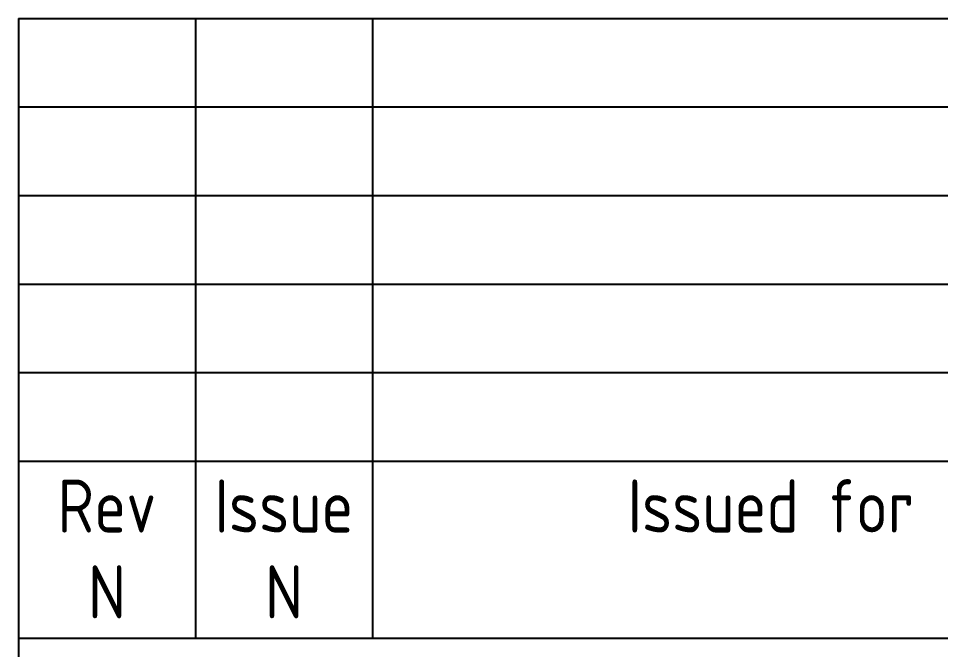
# Model space of a CAD drawing. Header units: millimetres. Extents: x 133356 to 134197, y -259 to 335.
# Drawn here: x 134071.5 to 134123.6, y -159.7 to -124.1 of the extents above; entities that cross this region are included whole.
import ezdxf
from ezdxf.enums import TextEntityAlignment as Align

# ---------------------------------------------------------------- set-up
doc = ezdxf.new("R2010")
doc.units = ezdxf.units.MM
doc.header["$LTSCALE"] = 20
doc.header["$MEASUREMENT"] = 0
doc.layers.add('TITUL', color=7, linetype='Continuous')
doc.styles.add('ROMANS', font='romans.shx', dxfattribs={"width": 0.8})

msp = doc.modelspace()

# ---------------------------------------------------------------- linework, layer by layer
at = {"layer": 'TITUL', "color": 1, "linetype": 'Continuous'}
for p, q in [((134071.527, -124.095), (134071.527, -254.095)), ((134071.527, -124.095), (134191.527, -124.095)), ((134081.527, -124.095), (134081.527, -159.095)), ((134091.527, -124.095), (134091.527, -159.095)), ((134071.527, -149.095), (134191.527, -149.095)), ((134071.527, -159.095), (134191.527, -159.095))]:
    msp.add_line(p, q, dxfattribs=at)
at = {"layer": 'TITUL', "color": 7, "linetype": 'Continuous'}
for p, q in [((134071.527, -129.095), (134191.527, -129.095)), ((134071.527, -134.095), (134191.527, -134.095)), ((134071.527, -139.095), (134191.527, -139.095)), ((134071.527, -144.095), (134191.527, -144.095))]:
    msp.add_line(p, q, dxfattribs=at)

# ---------------------------------------------------------------- texts
at = {"layer": 'TITUL', "color": 2, "style": 'ROMANS', "width": 0.8}
for s, p in [('Rev', (134076.527, -153.127)), ('Issue', (134086.527, -153.127)), ('Issued for', (134114.027, -153.127)), ('N', (134076.527, -157.984)), ('N', (134086.527, -157.984))]:
    msp.add_text(s, height=3, dxfattribs=at).set_placement(p, align=Align.CENTER)

doc.saveas('drawing.dxf')
